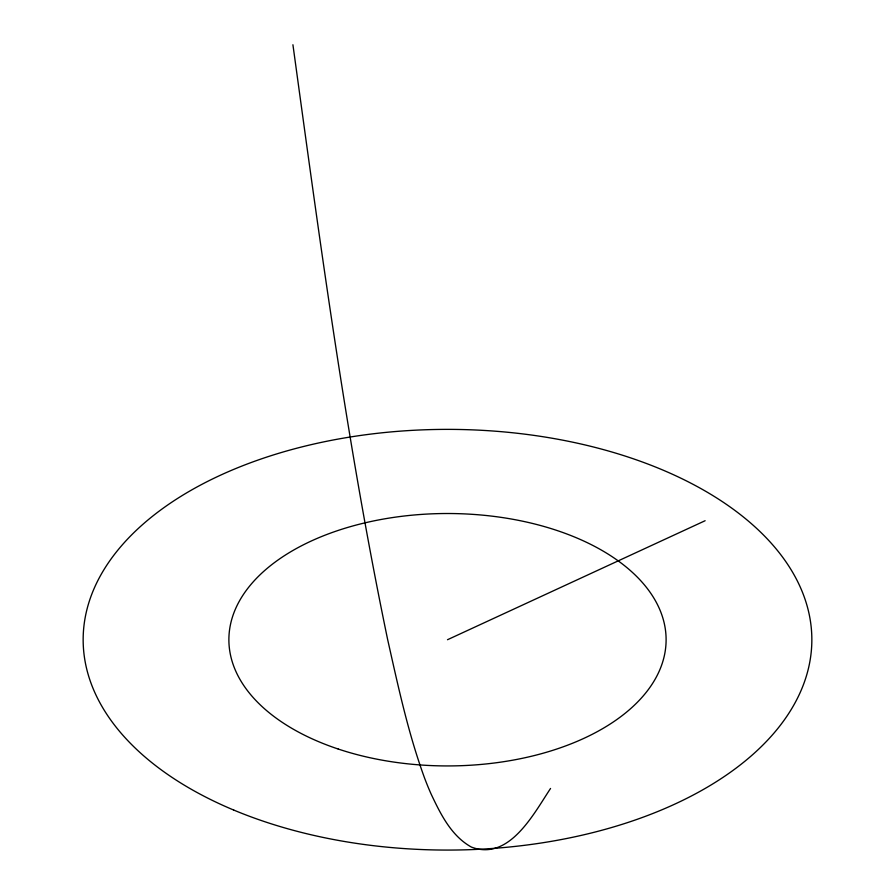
<?xml version="1.0" encoding="UTF-8"?>
<svg xmlns="http://www.w3.org/2000/svg" width="895" height="895" viewBox="0 0 895 895"><rect width="100%" height="100%" fill="white"/><g stroke="black" fill="none" stroke-linecap="round" stroke-linejoin="round"><path stroke-width="1.34" d="M550.548 788.45C533.733 813.734 509.188 861.393 471.419 847.095C451.281 835.93 440.631 814.17 431.155 794.134A145.963 37.691 79.1 0 1 424.655 778.281C408.165 733.251 398.13 686.197 387.636 639.511C346.768 442.88 320.209 243.619 292.922 44.75M447.5 639.724L705.126 520.722M233.718 810.053A364.343 210.347 0 0 0 809.897 661.45A364.343 210.347 0 0 0 298.885 447.668A364.343 210.347 0 0 0 233.718 810.053M338.198 749.025A218.604 126.206 0 0 0 666.104 639.724A218.604 126.206 0 0 0 338.198 530.422A218.604 126.206 0 0 0 338.198 749.025"/></g></svg>
